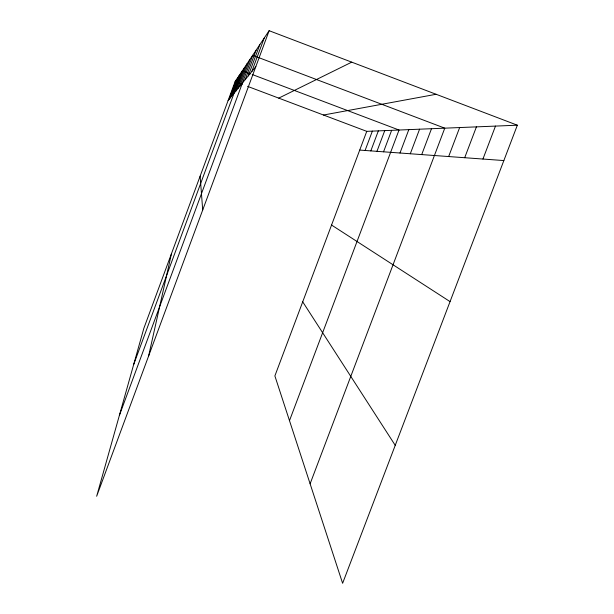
<?xml version="1.0" encoding="UTF-8"?>
<svg xmlns="http://www.w3.org/2000/svg" width="614" height="614" viewBox="0 0 614 614"><rect width="100%" height="100%" fill="white"/><g stroke="black" fill="none" stroke-linecap="round" stroke-linejoin="round"><path stroke-width="0.92" d="M148.596 356.066L171.49 253.597M269.132 30.7L235.093 81.647L143.853 328.321L96.659 496.258L269.132 30.7L517.341 125.202L342.612 583.3L274.88 375.921L366.758 131.35L517.341 125.202M229.129 99.291L236.352 79.766M230.227 97.948L237.695 77.748M231.401 96.513L239.138 75.591M232.66 94.97L240.688 73.273M133.722 364.386L242.353 70.779L250.42 73.834M235.814 91.118L244.556 67.486M237.787 88.692L246.989 63.848M239.982 86.014L249.675 59.819M119.377 415.44L252.676 55.329L444.774 128.165L310.108 483.794M245.163 79.674L256.046 50.294M248.256 75.89L259.845 44.607M251.778 71.592L264.166 38.137M365.084 150.476L372.36 131.12M370.818 150.89L378.347 130.874M376.95 151.336L384.755 130.613M383.543 151.811L391.632 130.337M289.493 420.659L399.031 130.03L252.216 74.509M399.983 153.009L408.809 129.631M410.298 153.761L419.577 129.193M421.711 154.59L431.496 128.702M448.65 156.547L459.648 127.558M464.698 157.714L476.418 126.868M482.942 159.041L495.483 126.093M228.101 100.542L255.815 66.642M278.741 98.125L351.738 62.152M323.501 115.025L436.124 94.28M359.72 150.085L503.848 160.561M235.093 81.647L242.215 84.341M247.565 86.359L366.758 131.35M331.56 225.046L450.047 301.612M302.71 301.827L395.232 445.334M200.133 176.157L202.704 210.011"/></g></svg>
